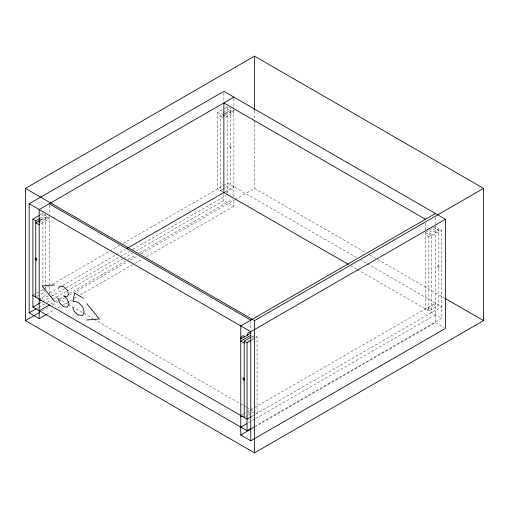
<?xml version="1.0" encoding="UTF-8"?>
<svg xmlns="http://www.w3.org/2000/svg" width="509" height="509" viewBox="0 0 509 509"><rect width="100%" height="100%" fill="white"/><g stroke="black" fill="none" stroke-linecap="round" stroke-linejoin="round"><path stroke-width="0.38" stroke-dasharray="2.54 1.91" d="M40.243 214.881L42.915 213.341L45.778 214.995L45.778 285.854M222.49 191.721L217.566 188.877L217.566 112.508L224.246 108.646M224.914 108.264L227.587 106.718L230.45 108.372L230.45 184.742L223.101 188.985M39.766 218.463L45.778 214.995M217.566 112.508L220.429 114.156L222.433 113.004M223.101 112.616L230.45 108.372M39.766 220.448L45.778 216.974L49.214 218.959L39.861 224.361M223.769 114.213L220.429 116.141L223.865 118.126M224.437 113.825L230.45 110.358L233.886 112.343L224.533 117.738M39.193 222.63L49.214 216.847M225.201 115.238L233.886 110.224M32.894 295.494L43.214 289.538M43.901 289.137L48.718 286.357M52.16 284.372L109.257 251.408M109.944 251.007L119.577 245.446M123.019 243.461L222.91 185.791M223.457 185.473L227.587 183.094L357.051 257.834M37.093 296.378L45.11 291.746M222.433 189.373L220.429 190.531L220.429 114.156M39.193 299.133L47.21 294.501M49.513 293.171L57.078 288.807M62.582 285.625L115.556 255.041M116.243 254.646L125.189 249.48M224.94 191.893L233.886 186.727A2.43 1.4 -60 0 1 232.168 189.704A2.43 1.4 -60 0 1 230.45 188.712M39.772 303.097L41.84 301.901M42.527 301.506L50.092 297.135M50.779 296.741L119.577 257.02M120.264 256.625L129.21 251.459M132.645 249.474L226.212 195.456M36.737 308.486L38.118 307.69M38.805 307.29L44.308 304.115M47.057 302.524L51.873 299.744M52.561 299.349L66.323 291.402M67.01 291.008L122.733 258.833M123.42 258.438L132.365 253.272M136.495 250.892L223.865 200.444L233.886 206.234L233.886 199.91M50.887 304.083L57.078 300.507M59.833 298.917L63.269 296.932M69.466 293.356L127.25 259.997M127.937 259.596L135.509 255.232M139.638 252.846L232.511 199.223M41.961 311.088L49.526 306.723M52.274 305.133L58.465 301.557M59.152 301.163L63.969 298.382M69.472 295.207L127.25 261.849M129.999 260.258L137.57 255.893M141.006 253.908L234.554 199.897M235.241 199.503L254.5 188.381L365.933 252.712M46.758 314.269L55.017 309.504M57.765 307.913L62.582 305.133M63.269 304.738L68.772 301.557M69.466 301.163L73.589 298.777M74.276 298.382L77.718 296.397M80.473 294.806L134.134 263.827M134.821 263.427L142.386 259.062M146.516 256.676L233.886 206.234M425.429 232.384L435.45 226.594M252.209 336.487L253.546 335.717M438.885 228.713L438.885 305.082L428.864 310.865L428.864 234.496L438.885 228.713L441.748 230.367L441.748 318.31L256.002 425.549M247.533 341.17L251.541 338.86M252.209 338.472L253.546 337.702M251.732 340.069L255.073 338.141M255.741 337.753L257.077 336.983L257.077 413.353L255.932 412.691M428.864 234.496L431.727 236.151L441.748 230.367M240.757 415.503L242.818 414.313M243.429 413.963L246.261 412.328M246.77 412.036L253.826 407.957M254.519 407.563L435.45 303.097A2.43 1.4 -60 0 1 433.732 306.074A2.43 1.4 -60 0 1 432.014 305.082M245.529 416.718L247.533 415.56M248.201 415.172L251.541 413.244M252.209 412.856L253.546 412.086M251.732 416.438L441.748 306.736L361.155 260.207M248.322 422.839L255.206 418.869M255.893 418.468L435.45 314.804M251.872 427.929L255.314 425.944M251.764 428.654L253.826 427.465M254.519 427.064L435.45 322.604L444.134 327.618M370.056 255.098L376.934 259.068M377.621 259.463L445.031 298.382M350.847 265.825L356.637 269.166M357.324 269.566L441.748 318.31M255.932 336.322L257.077 336.983M252.152 336.125L253.527 336.92M42.915 289.71L44.633 290.703M57.466 298.115L49.214 293.349L49.214 216.681M58.16 298.509L67.786 304.07M68.473 304.465L93.242 318.768M93.93 319.162L239.771 403.363M240.458 403.758L243.213 405.349M243.9 405.749L245.962 406.939M246.649 407.334L250.091 409.319M250.778 409.72L253.527 411.304M435.45 217.305L435.45 225.672M435.45 226.155L435.45 322.604M431.727 236.151L431.727 312.52M425.429 223.095L425.429 231.455M425.429 231.977L425.429 308.887A2.43 1.4 -60 0 0 427.146 309.879A2.43 1.4 -60 0 0 428.864 306.902M254.5 110.777L254.5 119.488M254.5 120.277L254.5 188.381M250.778 320.918L250.778 330.43M233.886 98.651L233.886 109.301M233.886 109.785L233.886 199.121M227.587 106.718L227.587 193.121M223.865 92.931L223.865 101.622M223.865 194.12L223.865 200.444M49.214 205.273L49.214 214.06M45.778 286.612L45.778 288.215M42.915 213.341L42.915 284.983M227.3 190.531A2.43 1.4 -60 0 1 226.441 192.746M230.45 112.209A2.43 1.4 -60 0 1 232.168 109.231M224.723 113.793A2.43 1.4 -60 0 1 227.3 114.029M42.629 297.148A2.43 1.4 -60 0 1 42.126 298.84M48.355 295.557A2.43 1.4 -60 0 1 45.778 295.328M45.778 218.825A2.43 1.4 -60 0 1 47.941 215.663M40.052 220.416A2.43 1.4 -60 0 1 42.629 220.645M432.014 228.579A2.43 1.4 -60 0 1 432.071 228.032M428.807 229.922A2.43 1.4 -60 0 1 428.864 230.399M249.919 411.934A2.43 1.4 -60 0 1 248.201 412.926M435.45 228.713L425.429 234.496L428.864 236.481L438.885 230.698L435.45 228.713M437.74 266.239A1.215 0.7 60 0 0 439.032 267.842A1.215 0.7 60 0 0 439.032 266.124A1.215 0.7 60 0 0 437.74 266.239M229.877 146.229A1.215 0.7 60 0 0 231.169 147.833A1.215 0.7 60 0 0 231.169 146.115A1.215 0.7 60 0 0 229.877 146.229"/><path stroke-width="0.76" d="M58.23 288.393L60.119 285.963L63.619 286.796L67.182 290.047L68.645 294.406L67.01 296.734L63.619 295.856L67.01 298.968L69.218 304.077L67.01 307.277L63.619 306.622L59.846 303.141L57.962 298.185M25.45 188.381L254.5 56.136L483.55 188.381L483.55 320.619L254.5 452.864L25.45 320.619L25.45 188.381L254.5 320.619L483.55 188.381M46.758 314.269L39.193 318.64L29.172 312.85L29.172 203.753L223.865 91.346L445.47 219.29L445.47 328.388L250.778 440.794L240.757 435.01L240.757 325.906L435.45 213.506M233.886 97.13L39.193 209.536L39.193 318.64M251.185 428.33L247.056 430.709L32.894 307.067L32.894 219.124L39.575 215.269M32.894 219.124L35.757 220.779L39.766 218.463M39.766 220.448L35.757 222.764L39.193 224.743M126.563 248.691L224.253 192.287M32.894 307.067L39.772 303.097M29.172 312.85L36.05 308.88M39.193 310.834L49.513 304.878M25.45 320.619L39.206 312.679M445.47 219.29L250.778 331.696L29.172 203.753M250.778 335.329L240.757 341.119L244.193 343.098M244.193 417.488L244.193 341.119L250.873 337.257M244.193 341.119L247.056 342.773L251.064 340.457M251.185 416.756L247.056 419.142L32.894 295.494M240.757 427.21L246.948 423.634M240.757 435.01L251.077 429.049M86.778 319.996L99.319 318.965L86.778 303.593M54.597 285.015L42.056 285.905L54.597 301.411M425.429 219.29L223.865 102.92L223.865 192.51A2.43 1.4 -60 0 0 223.922 192.994M445.031 298.382L483.55 320.619M223.865 192.51L348.379 264.4M49.214 203.753L250.778 320.123M83.419 298.217L74.619 293.139L72.959 301.207L78.303 302.391L82.763 306.87L84.201 311.871L82.763 315.376L78.042 314.95L74.199 311.349L72.698 307.595M254.5 56.136L254.5 109.982M254.5 320.619L254.5 452.864M250.778 331.225L250.778 440.794M247.056 342.773L247.056 430.709M35.757 220.779L35.757 297.148M242.92 416.171A2.43 1.4 -60 0 1 240.757 415.503M40.911 300.125A2.43 1.4 -60 0 1 39.193 299.133M223.865 116.007A2.43 1.4 -60 0 1 224.094 114.888M39.193 222.63A2.43 1.4 -60 0 1 39.422 221.504M247.342 335.202A2.43 1.4 -60 0 1 249.06 332.224A2.43 1.4 -60 0 1 250.778 333.217L240.757 339A2.43 1.4 -60 0 1 242.475 336.023A2.43 1.4 -60 0 1 244.193 337.015M243.047 378.639A1.215 0.7 60 0 0 244.333 380.242A1.215 0.7 60 0 0 244.339 378.524A1.215 0.7 60 0 0 243.047 378.639M35.185 258.636A1.215 0.7 60 0 0 36.476 260.233A1.215 0.7 60 0 0 36.47 258.515A1.215 0.7 60 0 0 35.185 258.636"/></g></svg>
